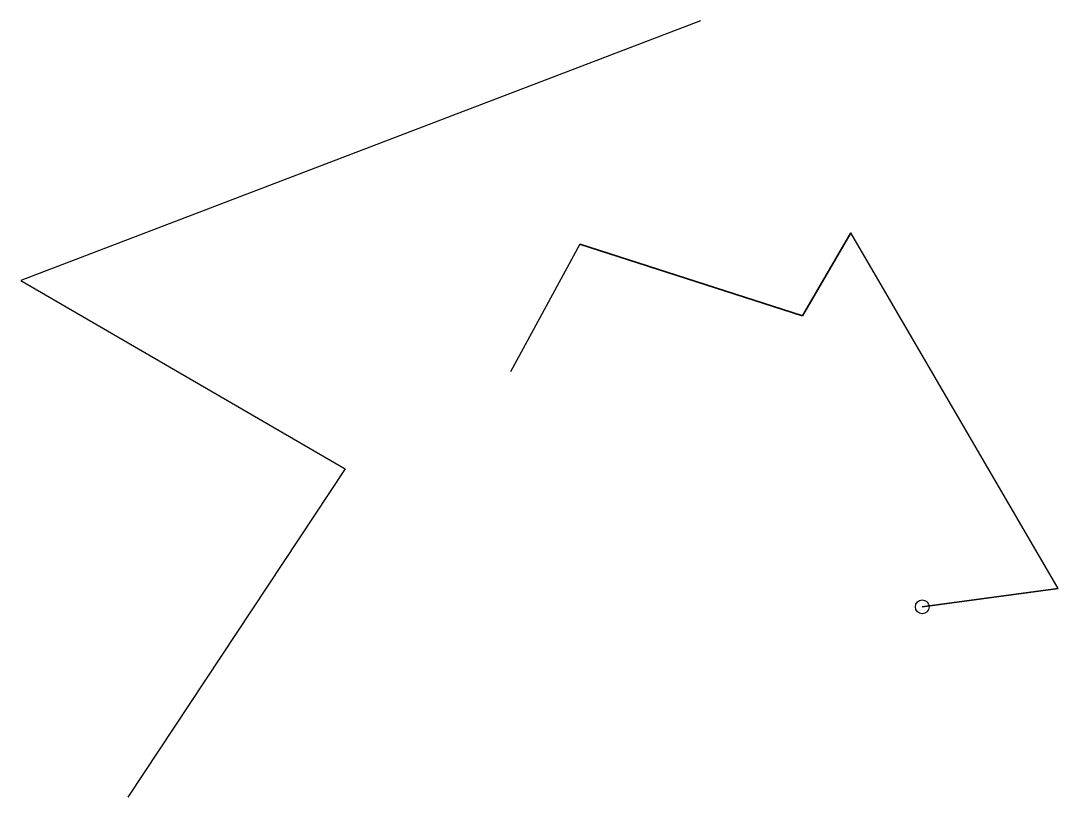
# Model space of a CAD drawing. Extents: x -2748 to 1032, y 1235 to 4062.
import ezdxf

# ---------------------------------------------------------------- set-up
doc = ezdxf.new("R2010")
doc.units = 0
doc.header["$MEASUREMENT"] = 0
for name, color, linetype in [('Channel_m-0_b-2_cd-1.2_q-1200_n-0.035', 7, 'Continuous'), ('Channel_m-3_b-0_mwd-0.3_q-1200_n-0.035', 7, 'Continuous'), ('Channel_m-3_b-1_q-1200_n-0.035', 7, 'Continuous'), ('Pipe_Steel_10_300', 7, 'Continuous'), ('Pipe_Steel_20_0', 7, 'Continuous'), ('Pump', 5, 'Continuous')]:
    doc.layers.add(name, color=color, linetype=linetype)
for name, color, linetype, lineweight in [('Pipe_PE100-10_500_300', 1, 'Continuous', 35), ('Pipe_PE100-12.5_315_500', 4, 'Continuous', 35), ('Pipe_PE100-16_800_500', 230, 'Continuous', 35)]:
    doc.layers.add(name, color=color, linetype=linetype, lineweight=lineweight)

msp = doc.modelspace()

# ---------------------------------------------------------------- linework, layer by layer
at = {"layer": 'Channel_m-0_b-2_cd-1.2_q-1200_n-0.035'}
msp.add_line((-1565.3, 2430.8, -10), (-2357.4, 1234.6, -20), dxfattribs=at)
at = {"layer": 'Channel_m-3_b-0_mwd-0.3_q-1200_n-0.035'}
msp.add_line((-2747.5, 3116.6), (-1565.3, 2430.8, -10), dxfattribs=at)
at = {"layer": 'Channel_m-3_b-1_q-1200_n-0.035'}
msp.add_line((-271.1, 4062, 10), (-2747.5, 3116.6), dxfattribs=at)
at = {"layer": 'Pipe_PE100-10_500_300'}
msp.add_line((275.5, 3290.2, 3), (100, 2987.4, 5), dxfattribs=at)
at = {"layer": 'Pipe_PE100-12.5_315_500'}
msp.add_line((100, 2987.4, 5), (-710.9, 3248.8, 10), dxfattribs=at)
at = {"layer": 'Pipe_PE100-16_800_500'}
msp.add_line((536.1, 1927.9, -5), (1031.6, 1994.7, 10), dxfattribs=at)
at = {"layer": 'Pipe_Steel_10_300'}
msp.add_line((-710.9, 3248.8, 10), (-963.7, 2783.6), dxfattribs=at)
at = {"layer": 'Pipe_Steel_20_0'}
msp.add_line((1031.6, 1994.7, 10), (275.5, 3290.2, 3), dxfattribs=at)
at = {"layer": 'Pump'}
msp.add_circle((536.1, 1927.9, -5), 25, dxfattribs=at)

doc.saveas('drawing.dxf')
